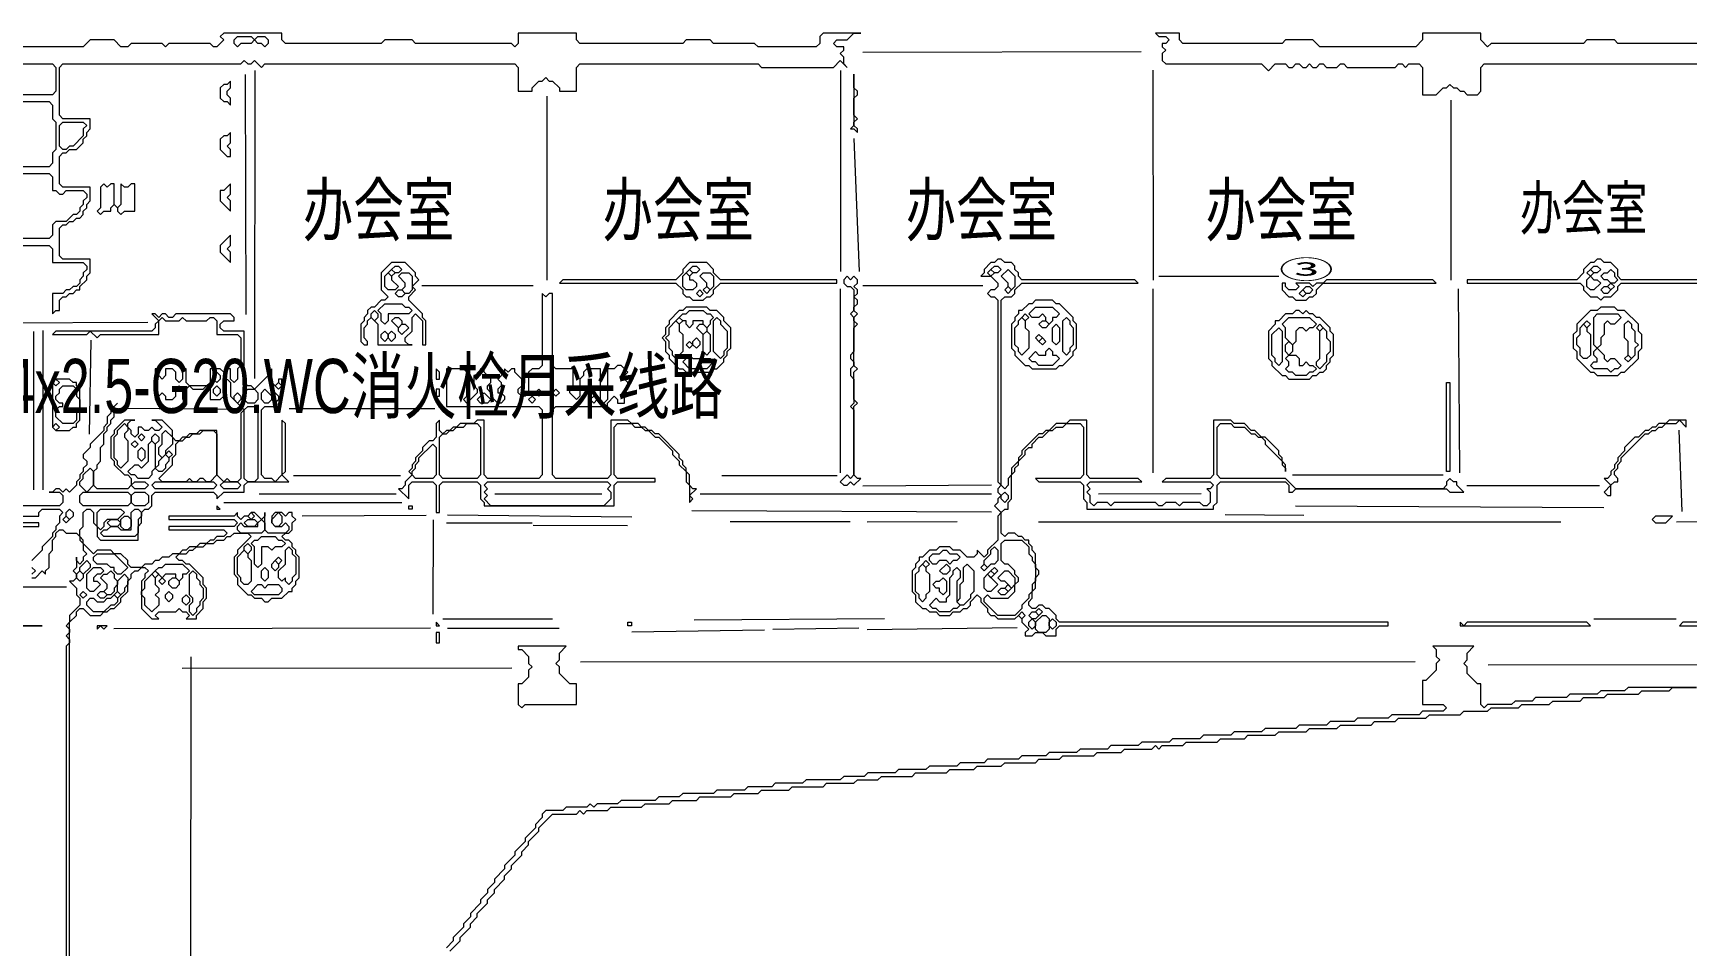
# Model space of a CAD drawing. Extents: x 9 to 1972, y 11 to 1392.
# Drawn here: x 693.3 to 1176.2, y 764.5 to 1031 of the extents above; entities that cross this region are included whole.
import ezdxf

# ---------------------------------------------------------------- set-up
doc = ezdxf.new("R2010")
doc.units = 0
for name, color, linetype, lineweight in [('OCR_TEXT', 6, 'Continuous', 0), ('TRACE_CURVE', 6, 'Continuous', 0), ('TRACE_STRAIGHT', 5, 'Continuous', 0), ('TRACE_TEXT_SYMBOL', 6, 'Continuous', 0)]:
    doc.layers.add(name, color=color, linetype=linetype, lineweight=lineweight)
doc.styles.add('wqy-unicode', font='wqy-unicode.lff')

msp = doc.modelspace()

# ---------------------------------------------------------------- linework, layer by layer
at = {"layer": 'TRACE_CURVE', "color": 6}
for points in [[(746, 1027), (745, 1028), (733, 1028), (732, 1027), (731, 1028), (722, 1028), (721, 1027), (719, 1027), (717, 1029), (710, 1029), (708, 1027), (679, 1027), (678, 1028), (678, 1031), (661, 1031)], [(757, 1022), (758, 1023), (760, 1021), (761, 1022), (834, 1022), (835, 1021), (835, 1014), (839, 1014), (839, 1015), (841, 1017), (842, 1017), (843, 1018), (844, 1017), (845, 1017), (847, 1015), (847, 1014), (852, 1014), (852, 1021), (853, 1022), (905, 1022), (906, 1021), (927, 1021), (929, 1023), (931, 1021), (930, 1022), (930, 1024), (929, 1025), (930, 1026), (930, 1027), (928, 1027), (927, 1028), (928, 1029), (931, 1029), (933, 1031), (935, 1031), (924, 1031), (923, 1030), (923, 1028), (922, 1027), (905, 1027), (904, 1028), (892, 1028), (891, 1029), (884, 1029), (883, 1028), (853, 1028), (852, 1029), (852, 1031), (835, 1031), (835, 1028), (834, 1027), (833, 1028), (805, 1028), (804, 1029), (796, 1029), (795, 1028), (767, 1028), (766, 1029), (766, 1031), (749, 1031), (748, 1030), (749, 1029), (747, 1027), (746, 1027)], [(708, 964), (709, 963), (709, 962), (708, 961), (708, 960), (707, 959), (707, 958), (706, 957), (705, 957), (704, 956), (703, 956), (702, 955), (699, 955), (699, 949), (700, 950), (701, 950), (701, 953), (702, 954), (703, 954), (704, 955), (705, 955), (706, 956), (707, 956), (707, 957), (709, 959), (709, 960), (710, 961), (710, 965), (702, 965), (701, 966), (701, 974), (702, 975), (703, 975), (704, 976), (705, 976), (706, 977), (707, 977), (708, 978), (708, 979), (709, 980), (709, 981), (710, 982), (710, 986), (702, 986), (701, 987), (701, 995), (702, 996), (703, 996), (704, 997), (706, 997), (708, 999), (708, 1000), (709, 1001), (709, 1002), (710, 1003), (710, 1006), (702, 1006), (701, 1007), (701, 1021), (702, 1022), (754, 1022), (755, 1023), (756, 1022), (757, 1022)], [(674, 1011), (698, 1011), (699, 1010), (699, 1006), (700, 1005), (700, 997), (699, 996), (699, 993), (698, 992), (674, 992)], [(674, 990), (698, 990), (699, 989), (699, 985), (700, 985), (701, 984), (702, 984), (703, 985), (708, 985), (709, 984), (709, 983), (708, 982), (708, 981), (707, 980), (707, 979), (706, 978), (705, 978), (703, 976), (700, 976), (699, 975), (699, 972), (698, 971), (674, 971)], [(674, 969), (698, 969), (699, 968), (699, 964), (708, 964)], [(975, 965), (974, 964), (973, 964), (971, 962), (971, 961), (970, 960), (973, 960), (975, 958), (975, 957), (974, 956), (973, 956), (972, 955), (973, 954), (974, 954), (975, 953), (975, 900), (976, 899), (975, 898), (975, 897), (976, 896), (975, 895), (975, 894), (974, 893), (976, 891), (975, 890), (975, 883), (972, 880), (972, 879), (971, 878), (969, 880), (969, 879), (968, 878), (966, 878), (964, 880), (962, 880), (961, 881), (958, 881), (957, 880), (955, 880), (953, 878), (952, 878), (952, 877), (951, 876), (951, 875), (950, 874), (950, 868), (951, 867), (951, 865), (953, 863), (954, 863), (955, 862), (957, 862), (958, 861), (961, 861), (962, 862), (964, 862), (965, 863), (966, 863), (967, 864), (967, 865), (969, 867), (970, 866), (970, 865), (972, 863)], [(976, 953), (977, 954), (979, 954), (980, 955), (980, 956), (982, 958), (1016, 958), (1015, 959), (982, 959), (981, 960), (981, 961), (980, 962), (980, 963), (979, 964), (977, 964), (976, 965), (975, 965)], [(1191, 959), (1157, 959), (1156, 960), (1156, 962), (1154, 964), (1152, 964), (1151, 965), (1150, 965), (1149, 964), (1148, 964), (1146, 962), (1146, 961), (1144, 959), (1112, 959), (1112, 958), (1145, 958), (1146, 957), (1146, 956), (1148, 954), (1150, 954), (1151, 953), (1152, 954), (1154, 954), (1156, 956), (1156, 957), (1157, 958), (1192, 958)], [(842, 955), (842, 934), (841, 933), (839, 933), (838, 932), (838, 926), (837, 925), (836, 925), (835, 926), (835, 927), (836, 928), (836, 930), (834, 932), (834, 933), (833, 933), (832, 932), (831, 933), (831, 932), (829, 930), (830, 929), (830, 928), (829, 927), (829, 926), (830, 926), (831, 925), (831, 924), (830, 923), (829, 923), (827, 925), (827, 926), (826, 927), (826, 928), (827, 929), (827, 931), (826, 931), (825, 932), (825, 933), (824, 933), (824, 932), (823, 931), (822, 931), (822, 928), (823, 927), (823, 926), (821, 924), (820, 925), (820, 932), (819, 933), (814, 933), (814, 922), (841, 922), (842, 921), (842, 902), (841, 901), (826, 901), (825, 902), (825, 918), (823, 918), (822, 917), (818, 917), (817, 916), (816, 916), (815, 915), (814, 915)], [(885, 902), (884, 903), (884, 904), (883, 905), (883, 906), (882, 907), (882, 908), (876, 914), (875, 914), (874, 915), (873, 915), (872, 916), (871, 916), (870, 917), (868, 917), (867, 918), (862, 918), (862, 902), (861, 901), (846, 901), (845, 902), (845, 921), (846, 922), (861, 922), (861, 923), (863, 925), (864, 924), (864, 923), (866, 923), (866, 926), (867, 927), (867, 929), (866, 930), (866, 931), (867, 932), (865, 934), (864, 934), (863, 933), (861, 933), (861, 924), (860, 923), (859, 924), (859, 933), (855, 933), (854, 932), (854, 931), (853, 930), (853, 925), (852, 924), (850, 926), (850, 927), (851, 928), (851, 933), (846, 933), (845, 934), (845, 955), (844, 955), (843, 954), (842, 955)], [(1057, 908), (1057, 909), (1053, 913), (1052, 913), (1050, 915), (1049, 915), (1047, 917), (1044, 917), (1043, 918), (1038, 918), (1038, 902), (1037, 901), (1024, 901), (1023, 900), (1037, 900), (1038, 899), (1037, 898), (1036, 898), (1037, 897), (1037, 894), (1036, 893), (1035, 893), (1034, 894), (1029, 894), (1028, 893), (1027, 894), (1024, 894), (1023, 893), (1022, 893), (1021, 894), (1009, 894), (1008, 893), (1007, 894), (1004, 894), (1003, 893), (1002, 894), (1002, 896), (1001, 897), (1002, 898), (1001, 899), (1002, 900), (1017, 900), (1016, 901), (1002, 901), (1001, 902), (1001, 918), (996, 918), (995, 917), (992, 917), (990, 915), (989, 915), (988, 914), (987, 914), (982, 909), (982, 908), (981, 907), (981, 906), (979, 904), (979, 902), (978, 901), (978, 899), (977, 898), (976, 899), (976, 953)], [(728, 949), (730, 947), (729, 946), (729, 945), (728, 944), (700, 944), (699, 943), (709, 943), (710, 944), (712, 942), (713, 943), (730, 943), (730, 947), (731, 948), (732, 947), (736, 947), (737, 948), (738, 947), (744, 947), (745, 948), (746, 948), (747, 947), (747, 943), (753, 943), (754, 942), (754, 934), (753, 933), (753, 930), (752, 929), (751, 930), (751, 933), (750, 933), (749, 932), (748, 933), (745, 933), (745, 929), (744, 928), (739, 928), (738, 929), (738, 933), (737, 933), (737, 930), (736, 929), (735, 930), (735, 932), (734, 933), (732, 933), (732, 931), (731, 930), (730, 931), (730, 933), (729, 933), (729, 924), (730, 924), (730, 925), (731, 926), (732, 925), (732, 924), (734, 924), (735, 925), (735, 927), (736, 928), (737, 927), (737, 924)], [(765, 923), (766, 924), (766, 930), (765, 930), (765, 929), (764, 928), (763, 929), (763, 933), (762, 932), (762, 931), (758, 927), (757, 928), (756, 928), (755, 929), (755, 944), (749, 944), (748, 945), (748, 946), (749, 947), (752, 947), (752, 948), (751, 949), (735, 949), (734, 948), (733, 948), (732, 949), (731, 949), (730, 948), (729, 949), (728, 949)], [(737, 924), (738, 925), (738, 927), (739, 928), (740, 927), (743, 927), (744, 928), (745, 927), (745, 924), (748, 924), (749, 925), (749, 929), (750, 930), (751, 929), (751, 925), (755, 921), (754, 920), (754, 901), (753, 900), (751, 900), (750, 901), (749, 900), (747, 902), (747, 915), (742, 915), (741, 914), (739, 914), (738, 913), (737, 913), (736, 912), (735, 912), (734, 913), (734, 915), (731, 918), (728, 918), (729, 918), (731, 916), (730, 915), (729, 915), (728, 916), (727, 915), (726, 915), (725, 916), (724, 916), (724, 914), (723, 913), (722, 914), (722, 915), (721, 916), (721, 917), (722, 918), (723, 918), (720, 918), (717, 915), (717, 914), (716, 913), (716, 907), (717, 906), (717, 905), (720, 902), (721, 902), (722, 901), (722, 899), (721, 898)], [(721, 898), (712, 898), (711, 899), (711, 903), (712, 904), (712, 905), (713, 906), (713, 910), (714, 911), (714, 914), (715, 915), (715, 916), (716, 917), (716, 918), (717, 919), (717, 920), (716, 921), (718, 923), (716, 921), (716, 920), (715, 919), (715, 917), (714, 916), (714, 915), (710, 911), (710, 910), (708, 908), (708, 907), (709, 906), (709, 905), (708, 904), (708, 903), (707, 902), (707, 901), (706, 900), (706, 899), (704, 897), (703, 898), (702, 897), (701, 898), (700, 898), (699, 897), (698, 897), (701, 897), (702, 896), (702, 894), (701, 893), (689, 893)], [(741, 881), (739, 881), (738, 880), (737, 880), (736, 879), (734, 879), (733, 878), (731, 878), (730, 877), (729, 877), (728, 876), (726, 876), (725, 875), (722, 875), (721, 876), (721, 877), (719, 879), (717, 879), (716, 880), (712, 880), (711, 879), (708, 882), (708, 883), (707, 884), (707, 886), (708, 887), (708, 891), (709, 892), (710, 892), (711, 891), (711, 888), (712, 887), (712, 884), (713, 883), (724, 883), (724, 887), (725, 888), (725, 891), (726, 892), (727, 892), (728, 893), (728, 896), (729, 897), (746, 897), (747, 896), (747, 895), (749, 897), (755, 897), (755, 899), (756, 900), (768, 900), (766, 902), (767, 903), (767, 917), (766, 918), (766, 902), (764, 900), (763, 901), (761, 901), (760, 902), (760, 921), (761, 922), (765, 922), (765, 923)], [(814, 915), (813, 914), (812, 915), (812, 918), (811, 917), (811, 913), (810, 912), (809, 912), (807, 910), (807, 909), (805, 907), (805, 906), (804, 905), (804, 904), (803, 903), (804, 902), (802, 900), (802, 899), (801, 898), (800, 898), (803, 895), (803, 899), (804, 900), (810, 900), (811, 899), (811, 891), (812, 891), (812, 899), (813, 900), (823, 900), (824, 899), (824, 895), (825, 894), (825, 893), (863, 893), (863, 899), (864, 900), (875, 900), (875, 901), (864, 901), (863, 902), (863, 916), (864, 917), (868, 917), (869, 916), (871, 916), (872, 915), (873, 915), (875, 913), (876, 913), (880, 909), (880, 908), (882, 906), (882, 905), (884, 903), (884, 900), (885, 899), (885, 894), (886, 895), (885, 896), (887, 898), (886, 898), (885, 899), (885, 902)], [(984, 910), (985, 910), (985, 911), (987, 913), (988, 913), (990, 915), (991, 915), (992, 916), (994, 916), (995, 917), (999, 917), (1000, 916), (1000, 902), (999, 901), (986, 901), (987, 900), (999, 900), (1000, 899), (1000, 895), (1001, 894), (1001, 892), (1038, 892), (1038, 893), (1039, 894), (1039, 899), (1040, 900), (1059, 900), (1060, 899), (1060, 897), (1061, 897), (1062, 898), (1106, 898), (1107, 897), (1111, 897), (1109, 899), (1109, 900), (1108, 900), (1107, 901), (1106, 900), (1106, 899), (1105, 898), (1062, 898), (1059, 901), (1040, 901), (1039, 902), (1039, 916), (1040, 917), (1043, 917), (1044, 916), (1047, 916), (1049, 914), (1050, 914), (1051, 913), (1052, 913), (1053, 912), (1053, 911), (1058, 906), (1058, 905), (1059, 904), (1059, 903), (1059, 905), (1058, 906), (1058, 907), (1057, 908)], [(972, 863), (972, 862), (973, 861), (974, 861), (975, 860), (980, 860), (981, 861), (982, 860), (982, 859), (984, 857), (983, 856), (983, 855), (985, 855), (986, 856), (988, 856), (989, 855), (992, 855), (992, 857), (993, 858), (1089, 858), (1089, 859), (993, 859), (992, 860), (992, 861), (990, 863), (989, 863), (988, 864), (987, 864), (986, 863), (985, 863), (984, 864), (984, 865), (985, 866), (985, 868), (986, 869), (986, 872), (987, 873), (987, 874), (986, 875), (986, 879), (985, 880), (985, 881), (984, 882), (984, 883), (983, 883), (982, 884), (981, 884), (980, 885), (978, 885), (977, 884), (976, 885), (976, 891), (977, 892), (978, 892), (978, 894), (979, 895), (979, 902), (980, 903), (980, 904), (981, 905), (981, 906), (983, 908), (983, 909), (984, 910)], [(689, 890), (695, 890), (695, 891), (696, 892), (701, 892), (702, 891), (701, 890), (701, 888), (700, 887), (700, 886), (699, 885), (699, 884), (696, 881), (696, 880), (693, 877)], [(763, 866), (766, 866), (768, 868), (769, 868), (769, 869), (770, 870), (770, 871), (771, 872), (771, 878), (770, 879), (770, 880), (769, 881), (769, 882), (768, 883), (767, 883), (766, 884), (767, 885), (768, 885), (769, 886), (769, 888), (770, 889), (769, 890), (769, 891), (768, 891), (767, 890), (766, 891), (764, 891), (763, 890), (763, 888), (764, 887), (766, 887), (767, 888), (768, 887), (768, 886), (767, 885), (762, 885), (761, 886), (761, 891), (761, 890), (760, 889), (758, 891), (757, 891), (756, 890), (755, 890), (754, 889), (753, 890), (753, 891), (752, 890), (733, 890), (733, 889), (752, 889), (753, 888), (752, 887), (733, 887), (733, 886), (749, 886), (750, 885), (749, 884), (747, 884), (746, 883), (745, 883), (744, 882), (742, 882), (741, 881)], [(689, 887), (695, 887), (695, 888), (689, 888)], [(693, 872), (694, 872), (696, 874), (697, 873), (697, 874), (698, 875), (698, 879), (699, 880), (699, 883), (700, 884), (700, 885), (701, 886), (702, 886), (703, 885), (706, 885), (707, 884), (707, 883), (708, 882), (708, 880), (709, 879), (708, 878)], [(721, 868), (721, 871), (722, 872), (722, 873), (723, 874), (724, 874), (725, 875), (726, 875), (727, 874), (726, 873), (726, 872), (725, 871), (725, 863), (728, 860), (730, 860), (729, 861), (730, 862), (735, 862), (736, 863), (737, 862), (738, 862), (739, 861), (738, 860), (741, 860), (741, 861), (743, 863), (743, 865), (744, 866), (744, 869), (743, 870), (743, 872), (739, 876), (738, 876), (737, 877), (736, 877), (735, 878), (736, 879), (738, 879), (739, 880), (740, 880), (741, 881), (743, 881), (744, 882), (746, 882), (747, 883), (749, 883), (750, 884), (751, 884), (752, 885), (756, 885), (757, 884), (753, 880), (753, 879), (752, 878), (752, 873), (753, 872), (753, 870), (756, 867), (757, 867), (758, 866), (760, 866), (761, 865), (762, 865), (763, 866)], [(693, 875), (694, 874), (693, 873)], [(708, 878), (708, 877), (707, 876), (706, 877), (706, 878), (706, 875), (705, 874), (706, 873), (706, 872), (705, 871), (704, 871), (706, 869), (706, 867), (707, 866), (707, 864), (704, 861), (704, 859), (703, 858), (704, 857), (704, 856), (703, 855), (704, 854), (704, 853), (703, 852), (703, 759)], [(704, 759), (704, 859), (706, 861), (706, 862), (707, 863), (708, 863), (710, 861), (713, 861), (714, 862), (715, 862), (716, 863), (717, 863), (719, 865), (719, 866), (721, 868)], [(1102, 852), (1103, 851), (1103, 849), (1104, 848), (1103, 847), (1103, 845), (1100, 842), (1099, 842), (1099, 835), (1105, 835), (1106, 834), (1105, 833), (1099, 833), (1098, 832), (1090, 832), (1089, 831), (1080, 831), (1079, 830), (1072, 830), (1071, 829), (1063, 829), (1062, 828), (1053, 828), (1052, 827), (1044, 827), (1043, 826), (1035, 826), (1034, 825), (1026, 825), (1025, 824), (1017, 824), (1016, 823), (1008, 823), (1007, 822), (999, 822), (998, 821), (990, 821), (989, 820), (982, 820), (981, 819), (972, 819), (971, 818), (964, 818), (963, 817), (955, 817), (954, 816), (946, 816), (945, 815), (937, 815), (936, 814), (930, 814), (929, 813), (919, 813), (918, 812), (910, 812), (909, 811), (902, 811), (901, 810), (893, 810), (892, 809), (883, 809), (882, 808), (876, 808), (875, 807)], [(1132, 837), (1131, 836), (1126, 836), (1125, 835), (1118, 835), (1117, 834), (1116, 835), (1116, 841), (1115, 841), (1112, 844), (1112, 846), (1111, 847), (1112, 848), (1112, 850), (1114, 852), (1102, 852)], [(940, 813), (941, 814), (950, 814), (951, 815), (960, 815), (961, 816), (968, 816), (969, 817), (976, 817), (977, 818), (986, 818), (987, 819), (993, 819), (994, 820), (1003, 820), (1004, 821), (1011, 821), (1012, 822), (1020, 822), (1021, 823), (1022, 822), (1023, 823), (1029, 823), (1030, 824), (1039, 824), (1040, 825), (1047, 825), (1048, 826), (1056, 826), (1057, 827), (1065, 827), (1066, 828), (1074, 828), (1075, 829), (1084, 829), (1085, 830), (1091, 830), (1092, 831), (1100, 831), (1101, 832), (1110, 832), (1111, 833), (1118, 833), (1119, 834), (1127, 834), (1128, 835), (1136, 835), (1137, 836), (1145, 836), (1146, 837), (1152, 837), (1153, 838), (1162, 838), (1163, 839), (1171, 839), (1172, 840), (1179, 840), (1159, 840), (1158, 839), (1151, 839), (1150, 838), (1142, 838), (1141, 837), (1132, 837)], [(815, 763), (818, 766), (818, 767), (821, 770), (821, 771), (823, 773), (823, 774), (826, 777), (826, 778), (828, 780), (828, 781), (831, 784), (831, 785), (833, 787), (833, 788), (836, 791), (836, 792), (838, 794), (838, 795), (841, 798), (841, 799), (845, 803), (852, 803), (853, 804), (854, 803), (855, 804), (861, 804), (862, 805), (871, 805), (872, 806), (879, 806), (880, 807), (887, 807), (888, 808), (897, 808), (898, 809), (905, 809), (906, 810), (914, 810), (915, 811), (924, 811), (925, 812), (933, 812), (934, 813), (940, 813)], [(875, 807), (865, 807), (864, 806), (858, 806), (857, 805), (856, 806), (855, 805), (849, 805), (848, 804), (843, 804), (842, 803), (842, 802), (840, 800), (840, 799), (837, 796), (837, 795), (834, 792), (834, 791), (831, 788), (831, 787), (828, 784), (828, 783), (826, 781), (826, 780), (824, 778), (824, 777), (821, 774), (821, 773), (819, 771), (819, 770), (816, 767), (816, 766), (814, 764)]]:
    msp.add_lwpolyline(points, dxfattribs=at)
for points in [[(752, 1029), (753, 1030), (757, 1030), (758, 1029), (757, 1028), (754, 1028), (753, 1027), (752, 1028)], [(758, 1029), (759, 1030), (761, 1030), (762, 1029), (762, 1028), (761, 1027), (760, 1028), (759, 1028)], [(678, 1021), (679, 1022), (699, 1022), (700, 1021), (700, 1014), (699, 1013), (679, 1013), (678, 1014)], [(701, 1004), (702, 1005), (708, 1005), (709, 1004), (708, 1003), (708, 1001), (705, 998), (704, 998), (703, 997), (702, 997), (701, 998)], [(972, 961), (973, 962), (974, 961), (973, 960)], [(973, 962), (974, 963), (975, 963), (976, 962), (975, 961), (974, 961)], [(978, 962), (980, 960), (980, 957), (979, 956), (978, 957), (978, 958), (976, 960)], [(1147, 961), (1148, 962), (1149, 961), (1148, 960)], [(1148, 962), (1149, 963), (1150, 963), (1151, 962), (1150, 961), (1149, 961)], [(1153, 961), (1154, 962), (1155, 961), (1155, 960), (1156, 959), (1155, 958), (1154, 958), (1153, 959), (1152, 959), (1151, 960), (1152, 961)], [(977, 956), (978, 957), (979, 956), (978, 955)], [(1147, 959), (1148, 960), (1149, 959), (1150, 959), (1151, 958), (1149, 956), (1148, 956), (1147, 957)], [(1151, 956), (1152, 957), (1153, 957), (1154, 956), (1153, 955), (1152, 955)], [(1153, 957), (1154, 958), (1155, 957), (1154, 956)], [(746, 931), (747, 932), (748, 931), (748, 930), (747, 929), (746, 930)], [(746, 927), (747, 928), (748, 927), (748, 926), (747, 925), (746, 926)], [(764, 928), (765, 929), (766, 928), (765, 927)], [(752, 925), (753, 926), (754, 925), (754, 924), (753, 923), (752, 924)], [(755, 926), (756, 927), (758, 927), (759, 926), (759, 924), (758, 923), (756, 923), (755, 924)], [(760, 926), (761, 927), (763, 925), (763, 924), (762, 923), (761, 923), (760, 924)], [(763, 925), (764, 926), (765, 925), (765, 924), (764, 923), (763, 924)], [(819, 924), (820, 925), (821, 924), (820, 923)], [(825, 926), (827, 924), (826, 923), (824, 923), (823, 924)], [(838, 924), (839, 925), (840, 924), (839, 923)], [(840, 926), (841, 927), (842, 926), (841, 925)], [(845, 926), (846, 927), (847, 926), (846, 925)], [(856, 924), (857, 925), (858, 924), (857, 923)], [(755, 921), (756, 922), (758, 922), (759, 921), (759, 901), (758, 900), (756, 900), (755, 901)], [(720, 917), (721, 916), (721, 915), (720, 914), (720, 913), (721, 912), (721, 906), (719, 904), (718, 905), (718, 906), (717, 907), (717, 913), (718, 914), (718, 915)], [(724, 913), (725, 914), (726, 913), (725, 912)], [(728, 913), (729, 914), (730, 913), (730, 912), (729, 911), (728, 912)], [(742, 914), (743, 915), (746, 915), (747, 914), (747, 902), (745, 900), (744, 900), (743, 901), (742, 901), (741, 900), (740, 900), (739, 901), (738, 900), (731, 900), (730, 901), (734, 905), (734, 907), (735, 908), (735, 911), (736, 912), (737, 912), (738, 913), (739, 913), (740, 914)], [(731, 914), (732, 915), (734, 913), (734, 911), (732, 909), (732, 908), (731, 907), (730, 908), (730, 910), (731, 911)], [(819, 916), (820, 917), (823, 917), (824, 916), (824, 902), (823, 901), (813, 901), (812, 902), (812, 913), (813, 914), (814, 914), (815, 915), (816, 915), (817, 916)], [(727, 911), (728, 912), (729, 911), (729, 904), (728, 903), (728, 902), (727, 901), (724, 901), (723, 902), (722, 902), (721, 903), (723, 905), (724, 905), (725, 904), (727, 906)], [(722, 911), (723, 912), (724, 911), (723, 910)], [(724, 909), (725, 910), (726, 909), (726, 907), (725, 906), (724, 907)], [(732, 908), (733, 907), (733, 906), (732, 905), (732, 904), (731, 903), (730, 903), (729, 904), (730, 905), (730, 906)], [(732, 908), (733, 909), (734, 908), (733, 907)], [(810, 911), (811, 910), (811, 902), (810, 901), (805, 901), (804, 902), (804, 903), (805, 904), (805, 905), (806, 906), (806, 907)], [(710, 904), (711, 903), (711, 899), (709, 897), (707, 899), (707, 900), (708, 901), (708, 902)], [(722, 899), (723, 900), (726, 900), (727, 899), (726, 898), (723, 898)], [(728, 899), (729, 900), (746, 900), (747, 899), (746, 898), (729, 898)], [(748, 899), (749, 900), (753, 900), (754, 899), (753, 898), (749, 898)], [(825, 899), (826, 900), (861, 900), (862, 899), (861, 898), (862, 897), (862, 895), (860, 893), (827, 893), (825, 895), (826, 896), (825, 897), (826, 898)], [(707, 896), (708, 897), (721, 897), (722, 896), (722, 894), (721, 893), (708, 893), (707, 894)], [(722, 896), (723, 897), (726, 897), (727, 896), (727, 894), (726, 893), (723, 893), (722, 894)], [(976, 896), (977, 897), (978, 896), (978, 895), (977, 894), (976, 895)], [(702, 889), (703, 890), (704, 889), (703, 888)], [(703, 891), (704, 892), (705, 891), (705, 890), (704, 889), (703, 890)], [(712, 891), (713, 892), (719, 892), (720, 891), (718, 889), (715, 889), (714, 888), (714, 887), (713, 886), (712, 887)], [(722, 891), (723, 892), (724, 892), (725, 891), (725, 890), (724, 889), (724, 885), (723, 884), (714, 884), (713, 885), (714, 886), (715, 886), (716, 887), (718, 887), (719, 886), (722, 886)], [(715, 888), (716, 889), (718, 889), (719, 888), (718, 887), (716, 887)], [(719, 889), (720, 890), (721, 890), (722, 889), (722, 887), (721, 886), (720, 886), (719, 887)], [(759, 888), (760, 889), (761, 888), (761, 886), (760, 885), (754, 885), (753, 886), (753, 887), (754, 888), (755, 887), (759, 887)], [(755, 888), (756, 889), (758, 889), (759, 888), (758, 887), (756, 887)], [(756, 890), (757, 891), (758, 890), (757, 889)], [(765, 891), (766, 890), (766, 888), (765, 887), (764, 887), (763, 888), (763, 889)], [(759, 883), (760, 884), (764, 884), (765, 883), (766, 883), (767, 882), (766, 881), (764, 881), (763, 880), (762, 881), (760, 881), (760, 876), (759, 875), (758, 876), (758, 881), (757, 882), (758, 883)], [(711, 878), (712, 879), (717, 879), (721, 875), (719, 873), (718, 873), (717, 874), (717, 875), (716, 875), (715, 876), (712, 876), (711, 877)], [(755, 880), (756, 879), (756, 878), (757, 877), (757, 871), (756, 870), (755, 870), (754, 871), (754, 872), (753, 873), (753, 878)], [(755, 881), (756, 882), (757, 881), (757, 880), (756, 879), (755, 880)], [(767, 880), (768, 881), (769, 880), (769, 879), (770, 878), (770, 873), (769, 872), (769, 871), (768, 870), (767, 871), (767, 872), (766, 871), (765, 872), (765, 874), (767, 876)], [(958, 879), (959, 880), (960, 880), (961, 879), (963, 879), (964, 878), (963, 877), (962, 877), (961, 876), (960, 877), (958, 877), (957, 876), (956, 876), (955, 877), (955, 878), (956, 879)], [(976, 882), (977, 883), (982, 883), (984, 881), (984, 879), (985, 878), (985, 877), (986, 876), (986, 871), (985, 870), (985, 868), (984, 867), (984, 866), (982, 864), (982, 863), (980, 861), (975, 861), (971, 865), (971, 866), (972, 867), (973, 866), (978, 866), (980, 868), (980, 870), (981, 871), (981, 872), (980, 873), (980, 874), (978, 876), (977, 876), (976, 877)], [(973, 880), (974, 881), (975, 880), (975, 877), (974, 876), (973, 876), (972, 875), (971, 876), (971, 877), (973, 879)], [(706, 873), (707, 874), (708, 873), (708, 872), (707, 871), (706, 872)], [(709, 877), (710, 876), (710, 875), (708, 873), (707, 874), (707, 875)], [(711, 875), (713, 875), (714, 874), (713, 873), (712, 873), (711, 872), (711, 871), (712, 871), (713, 870), (711, 868), (710, 868), (709, 869), (709, 873)], [(715, 873), (716, 874), (717, 873), (717, 872), (718, 871), (718, 870), (717, 869), (717, 868), (716, 867), (715, 867), (714, 868), (715, 869), (715, 870), (713, 872), (714, 873)], [(728, 873), (729, 874), (730, 873), (729, 872)], [(731, 875), (732, 876), (737, 876), (739, 874), (738, 873), (737, 873), (737, 872), (736, 871), (735, 872), (735, 873), (732, 873), (731, 872), (729, 874), (730, 875)], [(739, 873), (740, 874), (741, 873), (741, 872), (742, 871), (742, 870), (743, 869), (743, 866), (742, 865), (742, 864), (741, 863), (741, 862), (740, 861), (739, 862), (739, 864), (740, 865), (740, 866), (739, 867)], [(760, 874), (761, 875), (762, 874), (762, 872), (761, 871), (760, 872)], [(763, 876), (764, 877), (765, 876), (765, 875), (764, 874), (763, 875)], [(764, 877), (765, 878), (766, 877), (765, 876)], [(952, 875), (953, 876), (954, 875), (954, 874), (955, 873), (955, 868), (954, 867), (954, 866), (953, 865), (952, 866), (952, 867), (951, 868), (951, 873), (952, 874)], [(953, 876), (954, 877), (955, 876), (954, 875)], [(962, 874), (963, 875), (964, 874), (964, 872), (963, 871), (963, 865), (964, 864), (963, 863), (962, 863), (961, 862), (958, 862), (957, 863), (956, 863), (955, 864), (957, 866), (958, 865), (960, 865), (960, 866), (961, 867), (961, 872), (962, 873)], [(960, 876), (961, 875), (961, 874), (960, 873), (959, 873), (958, 874)], [(965, 875), (966, 876), (968, 874), (968, 868), (967, 867), (967, 866), (965, 864), (964, 864), (963, 865), (964, 866), (964, 870), (965, 871)], [(970, 875), (971, 876), (972, 875), (971, 874)], [(972, 873), (973, 874), (974, 873), (973, 872)], [(973, 874), (974, 875), (975, 874), (974, 873)], [(977, 874), (978, 874), (980, 872), (980, 870), (979, 869), (977, 871), (976, 871), (975, 872)], [(720, 873), (721, 872), (721, 870), (720, 869), (720, 868), (719, 867), (718, 868), (718, 871)], [(728, 873), (729, 872), (729, 870), (730, 869), (730, 868), (729, 867), (730, 866), (730, 864), (728, 862), (726, 864), (726, 866), (725, 867), (725, 868), (726, 869), (726, 871)], [(730, 871), (731, 872), (732, 871), (731, 870)], [(733, 871), (734, 872), (735, 872), (736, 871), (736, 870), (735, 869), (734, 869), (733, 870)], [(759, 870), (760, 870), (761, 869), (762, 870), (765, 870), (766, 869), (766, 868), (765, 867), (758, 867), (757, 868)], [(958, 871), (959, 872), (960, 871), (960, 868), (959, 867), (958, 868), (958, 869), (957, 869), (956, 870), (957, 871)], [(971, 872), (972, 873), (975, 870), (973, 868), (972, 868), (971, 869)], [(977, 869), (978, 870), (979, 869), (978, 868)], [(707, 867), (708, 868), (709, 867), (708, 866)], [(716, 866), (717, 867), (718, 866), (718, 865), (717, 864), (716, 864), (714, 862), (711, 862), (709, 864), (709, 865), (710, 866), (711, 866), (712, 865), (714, 865), (715, 866)], [(712, 867), (713, 868), (714, 868), (715, 867), (714, 866), (713, 866)], [(717, 867), (718, 868), (719, 867), (718, 866)], [(732, 867), (733, 868), (734, 867), (734, 866), (733, 865), (732, 866)], [(737, 866), (738, 867), (739, 866), (739, 865), (738, 864), (737, 865)], [(975, 868), (976, 869), (977, 869), (978, 868), (977, 867), (976, 867)], [(681, 863), (679, 861), (679, 859), (678, 858), (678, 857), (679, 856), (679, 855), (680, 854), (682, 854), (683, 853), (683, 781), (684, 781), (684, 852), (685, 853), (686, 853), (689, 856), (689, 857), (690, 858), (696, 858), (690, 858), (688, 860), (688, 861), (686, 863)], [(981, 861), (982, 862), (983, 861), (982, 860)], [(984, 861), (985, 862), (986, 862), (987, 861), (986, 860), (985, 860)], [(984, 859), (985, 860), (986, 859), (986, 858), (985, 857), (984, 858)], [(986, 862), (987, 863), (988, 862), (987, 861)], [(988, 861), (989, 861), (990, 860), (990, 857), (989, 856), (987, 856), (986, 857), (986, 859)], [(990, 859), (991, 860), (992, 859), (992, 858), (991, 857), (990, 858)]]:
    msp.add_lwpolyline(points, close=True, dxfattribs=at)
at = {"layer": 'TRACE_STRAIGHT', "color": 5}
for p, q in [((935.61, 1025.41), (1016.87, 1025.65)), ((755.26, 1018.87), (755.47, 948.87)), ((758.1, 930.12), (758.13, 1020.12)), ((929.05, 1020.12), (929.05, 961.38)), ((1020.26, 1020.13), (1020.31, 958.88)), ((843.4, 958.88), (843.45, 1012.63)), ((1107.34, 958.88), (1107.38, 1011.38)), ((933, 1000.22), (934.56, 961.38)), ((806.87, 957.33), (839.38, 957.28)), ((929.06, 902.63), (929.07, 956.38)), ((935.63, 957.3), (970.63, 957.32)), ((1020.26, 956.38), (1020.29, 902.63)), ((1022, 960), (1057, 960)), ((1109.43, 956.38), (1109.74, 902.63)), ((671.88, 946.34), (726.88, 946.64)), ((693.54, 897.62), (693.58, 943.88)), ((696.26, 897.62), (696.29, 944.13)), ((709.8, 913.87), (710.26, 941.38)), ((719.38, 921.46), (751.87, 921.24)), ((768.12, 921.43), (810.62, 921.41)), ((1173.81, 915.1), (1174.71, 891.34)), ((769.37, 901.85), (800.63, 901.86)), ((894.37, 901.87), (928.13, 901.81)), ((935.63, 898.8), (973.12, 899.08)), ((1061, 902), (1105, 902)), ((1111.88, 898.88), (1150.62, 898.88)), ((749, 894), (801, 894)), ((759.38, 896.51), (799.38, 896.46)), ((828.12, 896.51), (859.38, 896.51)), ((888.13, 896.48), (973.12, 896.45)), ((1004.37, 896.54), (1034.38, 896.55)), ((771.88, 890.06), (808.13, 890.27)), ((810.1, 861.37), (810.23, 888.88)), ((814.36, 890.34), (868.12, 889.75)), ((885.63, 891.62), (973.12, 891.23)), ((1041.38, 890.49), (1064.38, 890.24)), ((1061.88, 892.99), (1151.89, 892.49)), ((814, 888), (839, 888)), ((839.37, 887.32), (866.88, 887.29)), ((896.87, 888.37), (931.88, 888.41)), ((936.87, 888.29), (963.12, 888.4)), ((986.87, 888.36), (1139.38, 888.27)), ((1173.12, 888.36), (1240.62, 888.4)), ((541.87, 869.34), (703.13, 869.35)), ((813, 860), (845, 860)), ((886.36, 859.67), (941.88, 860.06)), ((1149, 860), (1173, 860)), ((716.87, 857.22), (809.38, 857.33)), ((814.37, 857.31), (846.88, 857.26)), ((868.11, 856.16), (906.89, 856.8)), ((909.34, 856.99), (934.38, 857.41)), ((936.85, 856.93), (980.64, 857.47)), ((736.88, 845.63), (833.13, 845.67)), ((739.39, 655.12), (739.45, 848.87)), ((853.13, 847.4), (1096.88, 847.59)), ((1118.13, 846.58), (1215.63, 846.65))]:
    msp.add_line(p, q, dxfattribs=at)
at = {"layer": 'TRACE_TEXT_SYMBOL', "color": 6}
for points in [[(1021, 1031), (1022, 1030), (1024, 1030), (1025, 1029), (1024, 1028), (1023, 1028), (1023, 1027), (1024, 1026), (1023, 1025), (1023, 1023), (1024, 1022), (1052, 1022), (1054, 1020), (1056, 1022), (1059, 1022), (1060, 1021), (1061, 1021), (1062, 1022), (1063, 1022), (1064, 1021), (1065, 1021), (1066, 1022), (1067, 1021), (1068, 1021), (1069, 1022), (1070, 1022), (1071, 1021), (1074, 1021), (1075, 1022), (1076, 1022), (1077, 1021), (1091, 1021), (1092, 1022), (1093, 1022), (1094, 1021), (1095, 1022), (1098, 1022), (1099, 1021), (1099, 1013), (1103, 1013), (1105, 1015), (1106, 1015), (1107, 1016), (1108, 1015), (1109, 1015), (1110, 1014), (1111, 1014), (1112, 1013), (1115, 1013), (1116, 1014), (1116, 1021), (1117, 1022), (1188, 1022)], [(1155, 1029), (1147, 1029), (1146, 1028), (1119, 1028), (1118, 1027), (1116, 1029), (1116, 1031), (1099, 1031), (1099, 1029), (1097, 1027), (1069, 1027), (1067, 1029), (1059, 1029), (1058, 1028), (1029, 1028), (1028, 1029), (1028, 1031), (1021, 1031)], [(1185, 1028), (1156, 1028), (1155, 1029)]]:
    msp.add_lwpolyline(points, dxfattribs=at)
for points in [[(933, 1019), (933, 1004), (932, 1003), (933, 1003), (934, 1002), (934, 1003), (933, 1004), (933, 1005), (934, 1006), (933, 1007), (933, 1012), (934, 1013), (934, 1014), (933, 1015)], [(751, 1017), (750, 1016), (749, 1016), (748, 1015), (748, 1012), (749, 1011), (750, 1011), (751, 1010), (751, 1012), (750, 1013), (750, 1014), (751, 1015)], [(751, 1002), (750, 1001), (749, 1001), (748, 1000), (748, 997), (750, 995), (751, 995), (751, 997), (750, 998), (751, 999)], [(714, 987), (713, 986), (713, 980), (712, 979), (713, 978), (714, 979), (716, 979), (716, 980), (717, 981), (718, 980), (718, 979), (719, 978), (720, 979), (723, 979), (723, 987), (722, 987), (721, 986), (720, 986), (719, 987), (719, 981), (718, 980), (717, 981), (717, 987), (716, 987), (715, 986)], [(751, 987), (749, 985), (748, 985), (748, 982), (751, 979), (751, 982), (750, 983), (751, 984)], [(751, 972), (748, 969), (748, 967), (751, 964), (751, 967), (750, 968), (751, 969)], [(798, 964), (795, 961), (795, 956), (797, 954), (796, 953), (795, 953), (793, 951), (792, 951), (791, 950), (791, 949), (790, 948), (790, 947), (789, 946), (789, 941), (790, 940), (791, 940), (791, 941), (790, 942), (790, 945), (791, 946), (791, 947), (792, 948), (794, 946), (794, 940), (804, 940), (803, 940), (802, 941), (802, 942), (804, 944), (804, 948), (805, 949), (807, 947), (807, 940), (808, 940), (808, 947), (807, 948), (807, 949), (803, 953), (803, 954), (805, 956), (804, 957), (806, 959), (805, 960), (805, 961), (802, 964)], [(796, 960), (797, 961), (798, 960), (798, 959), (800, 957), (799, 956), (797, 956), (796, 957)], [(797, 961), (798, 962), (799, 961), (798, 960)], [(798, 962), (799, 963), (800, 963), (801, 962), (800, 961), (799, 961)], [(800, 960), (801, 961), (803, 961), (804, 960), (804, 956), (803, 955), (802, 955), (801, 956), (802, 957), (802, 958)], [(885, 964), (883, 962), (883, 961), (881, 959), (848, 959), (847, 958), (881, 958), (883, 956), (883, 955), (884, 954), (885, 954), (886, 953), (889, 953), (890, 954), (891, 954), (892, 955), (892, 956), (894, 958), (928, 958), (928, 959), (894, 959), (892, 961), (892, 962), (890, 964)], [(883, 960), (884, 961), (885, 960), (885, 959), (886, 959), (887, 958), (887, 957), (886, 956), (884, 956), (883, 957)], [(884, 961), (885, 962), (886, 961), (885, 960)], [(885, 962), (886, 963), (887, 963), (888, 962), (887, 961), (886, 961)], [(888, 960), (889, 961), (891, 961), (892, 960), (892, 957), (891, 956), (890, 957), (890, 958)], [(889, 956), (890, 957), (891, 956), (890, 955)], [(931, 960), (930, 959), (930, 958), (931, 957), (932, 957), (933, 956), (933, 950), (932, 949), (933, 948), (933, 938), (932, 937), (932, 936), (933, 935), (933, 934), (932, 933), (932, 931), (933, 930), (933, 923), (932, 922), (933, 921), (933, 902), (932, 901), (931, 902), (929, 900), (930, 899), (931, 899), (932, 900), (933, 899), (935, 901), (934, 901), (933, 902), (933, 922), (934, 923), (933, 924), (933, 932), (934, 933), (933, 934), (933, 945), (934, 946), (933, 947), (933, 948), (934, 949), (933, 950), (933, 951), (934, 952), (934, 953), (933, 954), (934, 955), (934, 956), (933, 957), (934, 958), (934, 959), (933, 960), (932, 959)], [(1071, 959), (1070, 958), (1068, 958), (1067, 957), (1066, 958), (1062, 958), (1063, 957), (1062, 956), (1060, 956), (1059, 957), (1059, 958), (1058, 958), (1058, 956), (1060, 954), (1061, 954), (1062, 953), (1065, 953), (1066, 954), (1067, 954), (1068, 955), (1068, 956), (1070, 958), (1103, 958), (1102, 959)], [(1064, 956), (1065, 957), (1066, 957), (1067, 956), (1066, 955), (1065, 955)], [(796, 952), (801, 952), (802, 951), (803, 951), (804, 950), (803, 949), (797, 949), (797, 947), (796, 946), (795, 947), (795, 949), (794, 950)], [(799, 955), (800, 956), (801, 956), (802, 955), (801, 954), (800, 954)], [(887, 955), (888, 956), (889, 955), (888, 954)], [(986, 953), (985, 952), (984, 952), (982, 950), (981, 950), (981, 949), (980, 948), (980, 947), (979, 946), (979, 939), (980, 938), (980, 937), (983, 934), (984, 934), (985, 933), (992, 933), (993, 934), (994, 934), (997, 937), (997, 938), (998, 939), (998, 946), (997, 947), (997, 948), (993, 952), (992, 952), (991, 953)], [(1063, 955), (1064, 956), (1065, 955), (1064, 954)], [(792, 949), (793, 950), (794, 949), (794, 948), (793, 947), (792, 948)], [(798, 947), (799, 948), (800, 948), (801, 947), (801, 946), (800, 945)], [(884, 951), (883, 950), (882, 950), (879, 947), (879, 946), (878, 945), (878, 943), (877, 942), (878, 941), (878, 938), (879, 937), (879, 936), (882, 933), (883, 933), (884, 932), (891, 932), (892, 933), (893, 933), (895, 935), (895, 936), (896, 937), (896, 938), (897, 939), (897, 945), (895, 947), (895, 948), (893, 950), (891, 950), (890, 951)], [(881, 947), (882, 946), (882, 944), (883, 943), (883, 938), (881, 936), (880, 937), (880, 938), (879, 939), (879, 941), (878, 942), (879, 943), (879, 945)], [(881, 947), (882, 948), (883, 947), (882, 946)], [(884, 949), (885, 950), (889, 950), (890, 949), (891, 949), (892, 948), (891, 947), (891, 946), (890, 945), (889, 946), (889, 947), (886, 947), (886, 946), (885, 945), (884, 946), (884, 947), (883, 947), (882, 948), (883, 949)], [(892, 947), (893, 948), (894, 947), (894, 946), (896, 944), (896, 939), (895, 938), (895, 937), (894, 936), (892, 938)], [(981, 947), (982, 948), (983, 947), (983, 945), (984, 944), (984, 939), (982, 937), (981, 938), (981, 939), (980, 940), (980, 945), (981, 946)], [(982, 948), (983, 949), (984, 948), (983, 947)], [(986, 951), (991, 951), (993, 949), (992, 948), (991, 948), (991, 947), (990, 946), (989, 947), (989, 948), (988, 949), (987, 948), (985, 948), (984, 949)], [(987, 946), (988, 947), (989, 947), (990, 946), (989, 945), (988, 945)], [(994, 947), (995, 948), (996, 947), (996, 946), (997, 945), (997, 940), (996, 939), (996, 938), (995, 937), (994, 938)], [(1062, 950), (1061, 949), (1059, 949), (1057, 947), (1056, 947), (1056, 946), (1054, 944), (1054, 936), (1055, 935), (1055, 934), (1058, 931), (1059, 931), (1060, 930), (1066, 930), (1067, 931), (1068, 931), (1069, 932), (1070, 932), (1071, 933), (1071, 934), (1072, 935), (1072, 936), (1073, 937), (1073, 943), (1072, 944), (1072, 945), (1069, 948), (1068, 948), (1067, 949), (1066, 949), (1065, 950), (1064, 949), (1063, 950)], [(1060, 948), (1066, 948), (1068, 946), (1067, 945), (1066, 945), (1065, 944), (1064, 945), (1063, 945), (1062, 944), (1062, 941), (1061, 940), (1059, 942), (1059, 945), (1058, 946)], [(1151, 951), (1150, 950), (1148, 950), (1144, 946), (1144, 944), (1143, 943), (1143, 939), (1144, 938), (1144, 936), (1148, 932), (1149, 932), (1150, 931), (1156, 931), (1157, 932), (1158, 932), (1162, 936), (1162, 938), (1163, 939), (1163, 943), (1162, 944), (1162, 946), (1158, 950), (1156, 950), (1155, 951)], [(1146, 946), (1147, 947), (1148, 946), (1147, 945)], [(1149, 948), (1150, 949), (1156, 949), (1157, 948), (1155, 946), (1154, 946), (1153, 947), (1152, 946), (1152, 943), (1151, 942), (1151, 940), (1150, 939), (1149, 940)], [(1158, 946), (1159, 947), (1160, 946), (1160, 945), (1161, 944), (1161, 941), (1162, 940), (1161, 939), (1161, 937), (1160, 936), (1159, 937), (1159, 941), (1158, 942)], [(795, 943), (796, 944), (797, 943), (797, 942), (796, 941), (795, 942)], [(797, 943), (798, 944), (799, 943), (799, 942), (798, 941), (797, 942)], [(800, 945), (801, 946), (802, 946), (803, 945), (801, 943), (800, 944)], [(886, 941), (887, 942), (888, 941), (888, 940), (887, 939), (886, 940)], [(887, 945), (888, 946), (889, 946), (890, 945), (890, 944), (889, 943)], [(889, 943), (890, 944), (891, 943), (891, 938), (890, 937), (889, 938)], [(986, 942), (987, 943), (988, 942), (987, 941)], [(987, 941), (988, 942), (989, 941), (988, 940)], [(991, 945), (992, 946), (993, 945), (993, 941), (992, 940), (991, 941)], [(1057, 945), (1058, 944), (1058, 935), (1057, 934), (1056, 935), (1056, 936), (1055, 937), (1055, 943)], [(1068, 945), (1069, 946), (1070, 945), (1069, 944)], [(1069, 944), (1070, 945), (1071, 944), (1071, 942), (1072, 941), (1072, 938), (1071, 937), (1071, 935), (1069, 933), (1068, 934), (1068, 935), (1069, 936)], [(1145, 945), (1146, 946), (1147, 945), (1147, 944), (1148, 943), (1148, 937), (1147, 936), (1146, 936), (1145, 937), (1145, 939), (1144, 940), (1144, 942), (1145, 943)], [(885, 937), (886, 936), (891, 936), (892, 935), (890, 933), (885, 933), (883, 935)], [(884, 940), (885, 941), (886, 940), (885, 939)], [(989, 938), (990, 939), (991, 938), (991, 937), (992, 937), (993, 936), (991, 934), (987, 934), (986, 935), (985, 935), (984, 936), (986, 938), (987, 937), (989, 937)], [(1059, 940), (1060, 941), (1061, 940), (1061, 938), (1060, 937), (1059, 938)], [(1059, 936), (1060, 937), (1062, 937), (1063, 936), (1063, 934), (1064, 934), (1065, 935), (1066, 934), (1067, 934), (1068, 933), (1067, 932), (1066, 932), (1065, 931), (1062, 931), (1061, 932), (1060, 932), (1059, 933), (1060, 934), (1060, 935)], [(1149, 938), (1150, 939), (1152, 937), (1152, 936), (1153, 935), (1154, 936), (1155, 936), (1157, 934), (1156, 933), (1155, 933), (1154, 932), (1153, 933), (1149, 933), (1148, 934), (1149, 935), (1150, 935), (1150, 936), (1149, 937)], [(1158, 936), (1159, 937), (1160, 936), (1159, 935)], [(811, 933), (811, 930), (812, 930), (812, 932)], [(700, 930), (699, 929), (699, 916), (700, 915), (704, 915), (705, 916), (706, 916), (706, 917), (707, 918), (707, 927), (706, 928), (706, 929), (705, 929), (704, 930)], [(699, 929), (700, 930), (701, 929), (700, 928)], [(701, 927), (702, 928), (705, 928), (706, 927), (706, 925), (707, 924), (707, 921), (706, 920), (706, 918), (705, 917), (702, 917), (700, 919), (700, 921), (701, 922), (702, 922), (702, 923), (701, 923), (700, 924), (700, 925), (701, 926)], [(1106, 929), (1107, 929), (1107, 903), (1106, 903)], [(811, 927), (811, 925), (812, 925), (812, 927)], [(1171, 918), (1170, 917), (1168, 917), (1167, 916), (1166, 916), (1165, 915), (1164, 915), (1162, 913), (1161, 913), (1158, 910), (1158, 909), (1156, 907), (1156, 906), (1155, 905), (1155, 904), (1154, 903), (1154, 902), (1153, 901), (1152, 901), (1154, 899), (1152, 897), (1153, 896), (1154, 896), (1154, 899), (1155, 900), (1156, 900), (1156, 901), (1155, 902), (1155, 903), (1156, 904), (1156, 905), (1157, 906), (1157, 907), (1164, 914), (1165, 914), (1166, 915), (1167, 915), (1168, 916), (1169, 916), (1170, 917), (1173, 917), (1174, 918), (1176, 916), (1176, 918)], [(699, 916), (700, 917), (701, 916), (700, 915)], [(747, 893), (747, 892), (748, 892)], [(803, 893), (804, 893), (804, 892), (803, 892)], [(1167, 890), (1166, 889), (1167, 888), (1170, 888), (1172, 890)], [(712, 858), (712, 857), (713, 858), (714, 857), (715, 858)], [(811, 859), (811, 858), (812, 858)], [(811, 856), (811, 853), (812, 853), (812, 856)], [(867, 859), (868, 859), (868, 858), (867, 858)], [(1110, 859), (1110, 858), (1148, 858), (1147, 859), (1112, 859), (1111, 858)], [(1175, 859), (1174, 858), (1237, 858), (1236, 859)], [(835, 852), (835, 851), (836, 851), (838, 849), (838, 847), (839, 846), (838, 845), (838, 843), (836, 841), (835, 841), (835, 835), (836, 834), (837, 835), (852, 835), (852, 841), (850, 841), (847, 844), (847, 846), (846, 847), (847, 848), (847, 850), (849, 852)]]:
    msp.add_lwpolyline(points, close=True, dxfattribs=at)

# ---------------------------------------------------------------- texts
at = {"layer": 'OCR_TEXT', "color": 6, "style": 'wqy-unicode'}
for s, height, width, p in [('办会室', 15.026, 0.72, (772.08, 971.89)), ('办会室', 15.026, 0.72, (859.58, 971.89)), ('办会室', 15.026, 0.72, (948.08, 971.89)), ('办会室', 15.026, 0.72, (1035.58, 971.89)), ('办会室', 12.654, 0.72, (1127.36, 973.59)), ('③', 5.48, 2.155735, (1057, 959.24)), ('NH-BV 4x2.5-G20.WC消火检月采线路', 15.8172, 0.72, (633.71, 920.07))]:
    msp.add_text(s, height=height, dxfattribs=dict(at, width=width)).set_placement(p)

doc.saveas('drawing.dxf')
